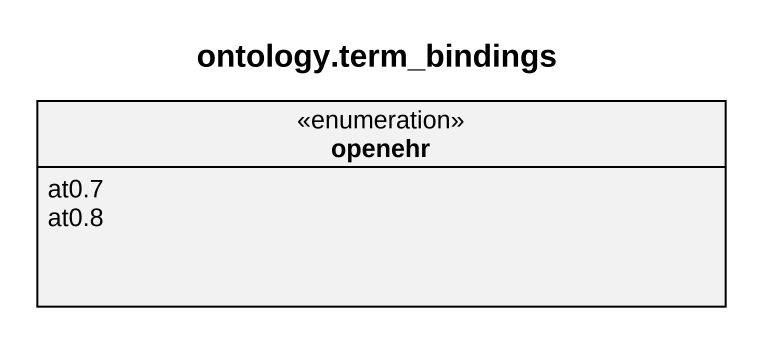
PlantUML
@startuml
title ontology.term_bindings
hide circle
hide empty members
enum openehr {
  at0.7
  at0.8
}
@enduml
